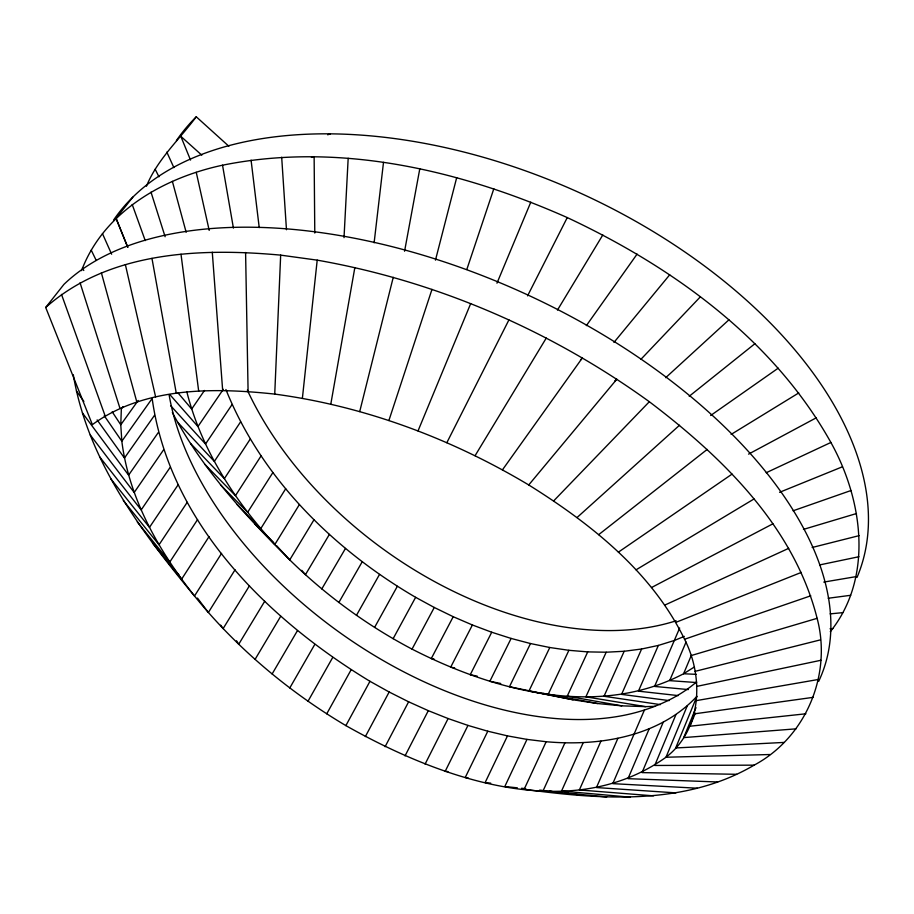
<?xml version="1.0" encoding="UTF-8"?>
<svg xmlns="http://www.w3.org/2000/svg" width="914" height="914" viewBox="0 0 914 914"><rect width="100%" height="100%" fill="white"/><g stroke="black" fill="none" stroke-linecap="round" stroke-linejoin="round"><path stroke-width="1.37" d="M830.278 631.711C873.795 577.465 862.747 499.558 830.883 442.467C773.164 339.14 672.601 266.968 567.263 217.578C460.245 170.107 339.185 141.636 222.536 165.206C163.675 177.75 103.67 211.774 81.529 270.647M73.291 374.729C87.55 459.913 140.745 531.137 194.499 596.008C236.532 647.946 288.504 691.51 345.869 725.613C438.309 777.86 569.593 826.05 665.986 757.238C701.941 729.578 703.974 677.297 684.54 639.263C651.865 571.993 590.867 523.802 528.738 484.957C451.116 438.549 364.56 406.102 274.737 394.094C213.442 387.525 144.492 386.782 92.371 424.633L45.7 307.47L63.911 284.403A430.38 229.62 24.4 0 1 564.863 313.274A430.38 229.62 24.4 0 1 818.658 681.387M274.737 394.094L280.667 255.132C200.554 247.797 109.006 251.281 45.7 307.47M344.018 237.663L348.177 158.282M302.385 398.321L317.204 260.147L280.667 255.132M374.123 242.793L383.503 162.349M783.984 742.431L675.697 747.949L696.948 696.285C659.074 736.901 599.196 746.487 546.161 741.722L524.168 789.262C600.647 799.624 684.746 805.942 754.119 765.155C805.84 737.575 832.163 674.749 817.116 618.332C793.98 526.67 722.323 457.034 649.328 401.726C551.016 330.639 436.789 281.135 317.204 260.147M330.799 404.159L354.849 267.551M404.571 251.247L419.789 168.816M359.716 411.574L393.249 277.308M435.464 260.147L456.692 177.636M388.884 420.531L431.991 289.361M466.814 269.481L493.823 188.775M696 707.653L683.729 737.598L796.014 728.846M695.348 713.103L689.979 726.219L805.885 713.788M418.018 430.928L470.687 303.597M687.191 706.008L665.986 757.238L769.965 754.53M496.965 283.191L530.806 202.131M675.903 714.657L654.732 765.464L754.119 765.155M663.21 722.231L642.028 772.616L736.627 774.295M691.224 655.612L683.592 673.755C597.425 718.861 493.754 690.938 412.043 649.123C367.222 625.519 325.887 595.368 289.738 559.871C245.215 515.496 201.811 468.551 172.358 412.5M649.226 728.721L627.998 778.671L717.65 781.973M686.048 642.051L669.654 680.644L696.628 682.552M696.537 681.913A329.2 171.752 23 0 1 644.439 709.995L612.768 783.652L697.336 788.211M679.662 628.032L654.561 686.437L688.333 689.579M617.898 738.318L596.454 787.56L675.903 792.872M684.323 636.384L674.315 640.486L658.343 645.433L638.429 691.155L678.165 695.6M600.921 741.14L579.373 789.959L653.556 795.854M658.343 645.433L641.605 649.009L621.566 694.377L669.208 700.604M583.235 742.625L561.55 791.021L630.443 797.214M641.605 649.009L624.182 651.271L604.017 696.262L660.422 704.625M564.943 742.808L543.11 790.77L606.69 796.985M624.182 651.271L606.188 652.219L585.874 696.845L645.547 706.636L655.155 706.328M606.188 652.219L587.725 651.888L567.251 696.148L621.714 705.837L645.547 706.636M546.161 741.722L526.978 739.403L504.802 786.531L517.347 787.822M587.725 651.888L568.896 650.311L548.24 694.206L597.516 703.529L621.714 705.837M526.978 739.403L507.487 735.884L485.117 782.601L490.727 783.161M568.896 650.311L549.794 647.512L528.943 691.053L573.067 699.781L597.516 703.529M507.487 735.884L487.79 731.211L465.215 777.54L468.037 777.791M549.794 647.512L530.497 643.547L509.452 686.734L573.067 699.781M487.79 731.211L467.968 725.419L445.164 771.37L447.929 771.565M530.497 643.547L511.12 638.44L489.858 681.296L500.723 683.489M446.843 442.696L508.927 319.877M425.079 764.138L448.111 718.553L467.968 725.419M511.12 638.44L491.721 632.237L470.23 674.772L477.131 676.097M527.572 295.862L567.263 217.578M146.434 186.239C157.425 159.322 179.213 139.659 196.259 116.786L228.843 146.24M405.028 755.912L428.312 710.669L448.111 718.553M491.721 632.237L472.401 624.982L450.671 667.209L454.681 667.894M385.091 746.715L408.627 701.803L428.312 710.669M472.401 624.982L453.218 616.71L431.248 658.64L433.99 658.994M365.349 736.593L389.158 692.001L408.627 701.803M412.043 649.123L434.276 607.479L453.218 616.71M345.869 725.613L369.964 681.307C267.208 618.995 169.33 522.568 152.158 398.493L121.825 441.222C129.045 498.918 158.933 551.073 194.499 596.008L221.565 553.381M393.123 638.703L415.63 597.322C333.667 549.451 261.678 478.616 225.895 389.501M326.744 713.811L351.125 669.779M374.58 627.427L397.35 586.297M308.018 701.244L332.707 657.463M356.46 615.339L379.516 574.438M289.795 687.945L314.793 644.404M338.854 602.486L362.195 561.813M272.121 673.984L297.438 630.649M321.808 588.924L345.469 548.446M255.063 659.405L280.724 616.253M329.383 534.404L305.425 574.7L301.734 570.336M264.706 601.275L238.714 644.267L236.52 640.771M314.016 519.735L289.738 559.871L276.576 545.669M557.471 310.063L602.806 234.967M475.074 455.698L546.286 338.043M249.465 585.76L223.119 628.604L220.674 625.142M299.426 504.505L274.84 544.493C234.829 500.918 201.297 449.528 186.787 391.615M235.058 569.776L208.358 612.506L197.458 598.076M285.694 488.75L260.776 528.623L237.194 504.711M272.886 472.549L247.637 512.32L220.468 484.808M209.043 536.621L181.623 579.168L152.501 542.95M261.05 455.949L235.469 495.639L204.896 464.369M197.573 519.586L169.775 562.076L137.271 521.917M250.265 439.028L224.353 478.65L190.558 443.45M187.21 502.323L159.036 544.79L123.333 500.529M240.599 421.845L214.344 461.421L177.522 422.119M178.036 484.911L149.485 527.367L110.788 478.845M232.11 404.479L205.524 444.021L170.61 405.656M170.095 467.442L141.19 509.909L99.74 456.966M223.279 389.33L197.95 426.541L169.821 394.562M163.48 449.974L134.198 492.475L90.258 434.973M204.496 390.438L191.677 409.038L178.059 392.963M158.248 432.596L128.6 475.154L82.454 412.957M154.455 415.402L124.453 458.04L97.124 419.914M586.354 325.635L637.081 254.103M138.174 400.481L120.774 424.804L121.825 441.222L104.23 415.699M502.46 469.842L582.378 357.888L580.504 360.013M122.979 406.616L121.345 408.889L120.774 424.804L112.182 411.78M127.743 247.294L116.067 218.355L132.804 197.15A413.368 240.142 24.2 0 1 616.367 210.746A413.368 240.142 24.2 0 1 857.035 577.397M613.945 342.43L669.722 274.783M528.738 484.957L616.836 379.196L614.711 381.024M640.977 359.259L700.41 296.776M553.678 500.906L649.328 401.726M665.7 377.688L728.892 319.843M577.054 517.53L679.525 425.227M689.202 396.276L754.895 343.721M598.681 534.667L707.173 449.437M710.658 415.504L778.225 368.171M618.401 552.147L732.068 474.103M693.966 667.243L683.592 673.755L696.251 674.349M731.109 434.424L798.745 392.94M636.064 569.822L754.016 498.975M748.566 454.121L816.316 417.778M651.579 587.508L772.924 523.802M766.218 472.721L830.883 442.467M664.855 605.068L788.691 548.354M779.585 492.303L842.422 466.791M675.846 622.365L801.304 572.415M793.078 510.8L850.934 490.544M684.54 639.263L810.764 595.802M327.646 134.769L330.354 133.912M311.423 157.437L314.13 156.591L314.782 233.047M803.452 529.4L856.475 513.542M690.938 655.624L817.116 618.332M812.146 547.497L859.114 535.65M695.063 671.356L820.441 639.869M819.847 564.886L858.943 556.717M696.948 686.357L820.852 660.285M696.685 700.558L818.464 679.456M823.777 582.092L856.087 576.62M694.32 713.857L813.426 697.313M828.187 598.259L850.694 595.288M830.118 613.877L842.902 612.631M830.049 628.775L832.871 628.592M521.528 788.256L525.71 788.691M539.648 790.119L542.436 790.404M549.405 791.124L552.193 791.421M557.769 791.992L560.499 792.347M564.612 792.884L568.725 793.432M571.467 793.786L582.424 795.226M542.996 693.189L548.469 694.629M415.63 597.322L434.276 607.479M369.964 681.307L389.158 692.001M201.811 155.174L180.823 136.335L190.535 160.076M254.983 523.996L273.766 542.63M168.964 563.55L179.144 575.192M76.422 391.032L83.871 401.429M82.454 267.962L83.78 270.487M155.174 169.216L158.933 176.79M91.251 250.173L96.21 260.399M166.839 152.112L173.877 167.628M102.448 233.584L111.645 254.218M116.067 218.355L127.766 247.248M132.222 204.519L145.235 240.588M61.489 294.388L105.133 415.893M80.066 282.78L119.963 408.295M151.004 192.134L165.126 236.726M101.374 272.806L136.803 401.92M172.369 181.349L186.17 232.305M125.378 264.626L155.608 396.882M196.247 172.323L209.203 230.397M151.964 258.376L176.276 393.249M222.536 165.206L233.413 228.077M180.995 254.195L198.681 391.101M251.076 160.144L259.222 227.586M212.277 252.207L222.673 390.507M281.683 157.231L286.47 229.734M245.592 252.493L248.094 391.489M644.439 709.995A322.345 194.042 35.9 0 1 355.238 643.25A322.345 194.042 35.9 0 1 169.079 394.62M113.507 220.183A421.16 253.064 34.3 0 1 132.804 197.15M676.097 620.789A310.052 200.155 36.2 0 1 247.34 390.152M176.413 140.562A404.879 261.05 34.6 0 1 196.259 116.786"/></g></svg>
